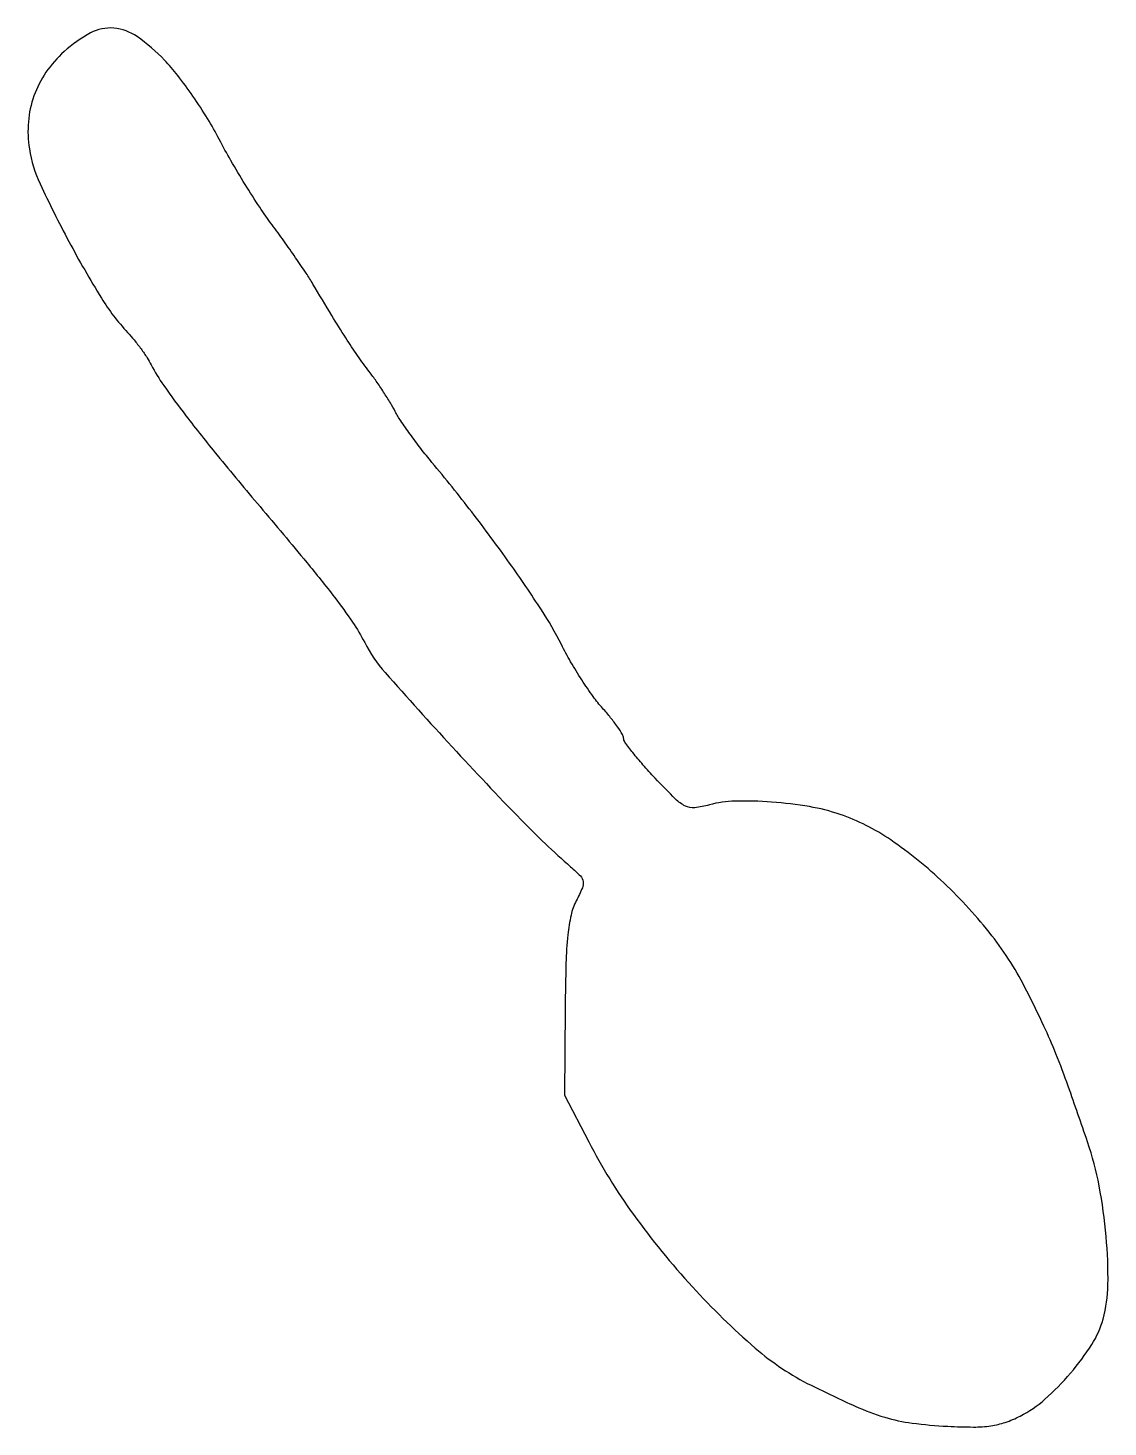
# Model space of a CAD drawing. Extents: x 0 to 174, y 0 to 225.
import ezdxf

# ---------------------------------------------------------------- set-up
doc = ezdxf.new("R2010")
doc.units = 0

msp = doc.modelspace()

# ---------------------------------------------------------------- linework, layer by layer
msp.add_lwpolyline([(6.01241, 221.392247, 0.058504), (3.095867, 218.061605, 0.065075), (1.152684, 214.258508, 0.065398), (0.258612, 210.100327, 0.060008), (0.427984, 205.724997, 0.069199), (2.136995, 200.135806, 0.014104), (6.770675, 190.856362, 0.015153), (12.00742, 181.744781, 0.049675), (16.211906, 176.22789, -0.017378), (17.278904, 175.000795, -0.01264), (18.381865, 173.566943, -0.012798), (19.360086, 172.15177, -0.0272), (20.026969, 171, 0.035906), (22.024396, 167.684607, 0.010101), (25.605465, 162.816331, 0.008097), (30.637069, 156.473307, 0.003512), (37.523406, 148.194414, -0.00226), (45.027249, 139.218976, -0.009015), (49.501757, 133.61488, -0.014567), (52.405256, 129.604293, -0.031186), (54.353395, 126.318204, 0.063086), (57.629885, 121.516568, 0.00456), (68.41467, 109.560075, 0.006873), (79.510705, 97.810178, 0.0209), (87.482658, 90.256379, -0.020465), (89.044338, 88.779189, -0.15362), (89.497514, 87.881306, -0.143741), (89.370887, 86.856758, -0.01719), (88.382115, 84.772036, 0.064175), (87.544299, 82.470224, 0.029552), (87.029514, 79.316724, 0.018719), (86.730419, 74.742584, 0.005126), (86.603137, 67.515658), (86.5, 53.5), (90.386467, 46, 0.037245), (97.579398, 34.334999, 0.028329), (107.067621, 22.689044, 0.028959), (117.177697, 12.834539, 0.063449), (126.155468, 6.849794, 0.009341), (133.266719, 3.479684, 0.033053), (137.996154, 1.711399, 0.040466), (142.406289, 0.767607, 0.019682), (148.146921, 0.246202, 0.011886), (152.281347, 0.132687, 0.036057), (155.086775, 0.324895, 0.047292), (157.389925, 0.876328, 0.035572), (159.789756, 1.892741, 0.063186), (163.760537, 4.59735, 0.034897), (167.882372, 8.790016, 0.034982), (171.317727, 13.431348, 0.074599), (173.126486, 17.5, 0.064281), (173.911552, 23.030306, 0.025066), (173.621649, 30.759074, 0.024929), (172.492417, 38.922138, 0.035467), (170.623081, 46, 0.002473), (167.51776, 54.947162, 0.010825), (165.542136, 60.185349, 0.014223), (163.606555, 64.629572, 0.00667), (160.864285, 70.269924, 0.049048), (155.240595, 79.162693, 0.037923), (147.524206, 87.652309, 0.038896), (138.959919, 94.571028, 0.067595), (130.812559, 98.676623, 0.041029), (125.889839, 99.93244, 0.023661), (119.814567, 100.667781, 0.023432), (113.941967, 100.822173, 0.06255), (109.804572, 100.215864, -0.04025), (107.437131, 99.760584, -0.142997), (105.930995, 100.026158, -0.081079), (104.357126, 101.150723, -0.007764), (101.054572, 104.535815, -0.009186), (99.118124, 106.660171, -0.013106), (97.48478, 108.62083, -0.009033), (96.209166, 110.297774, -0.159388), (96, 110.937259, 0.139165), (95.828146, 111.542746, 0.014587), (95.009442, 112.786159, 0.01718), (93.919344, 114.232656, 0.012961), (92.627888, 115.747119, -0.027376), (91.104502, 117.641517, -0.011956), (89.28637, 120.306966, -0.011791), (87.485678, 123.23655, -0.015424), (85.987811, 126, 0.027751), (82.783694, 131.578698, 0.010173), (77.668687, 139.100741, 0.009806), (71.577526, 147.330916, 0.009808), (65.168644, 155.315447, -0.009353), (63.395475, 157.520445, -0.008529), (61.64936, 159.858288, -0.008566), (60.160541, 162.000666, -0.027224), (59.270431, 163.5, 0.016086), (58.485527, 164.891812, 0.007834), (57.399563, 166.618873, 0.007762), (56.212458, 168.382242, 0.01112), (55.101787, 169.904673, -0.011133), (53.221436, 172.482263, -0.009077), (51.321574, 175.320784, -0.006784), (49.071722, 178.924453, -0.002591), (46.033689, 184, 0.013039), (44.93589, 185.750024, 0.004441), (43.253656, 188.234375, 0.004412), (41.3465, 190.946214, 0.005071), (39.477128, 193.5, -0.014617), (37.469926, 196.354864, -0.007611), (35.127229, 200.02321, -0.007562), (32.835011, 203.86469, -0.011442), (30.968669, 207.28114, 0.018703), (29.079255, 210.623553, 0.013208), (26.721047, 214.236173, 0.013355), (24.279784, 217.574298, 0.02722), (22.157021, 220.03114, 0.047335), (17.768668, 223.796907, 0.133405), (14.00301, 225.168713, 0.145454), (10.267739, 224.392955, 0.060337)], format="xyb", close=True)

doc.saveas('drawing.dxf')
